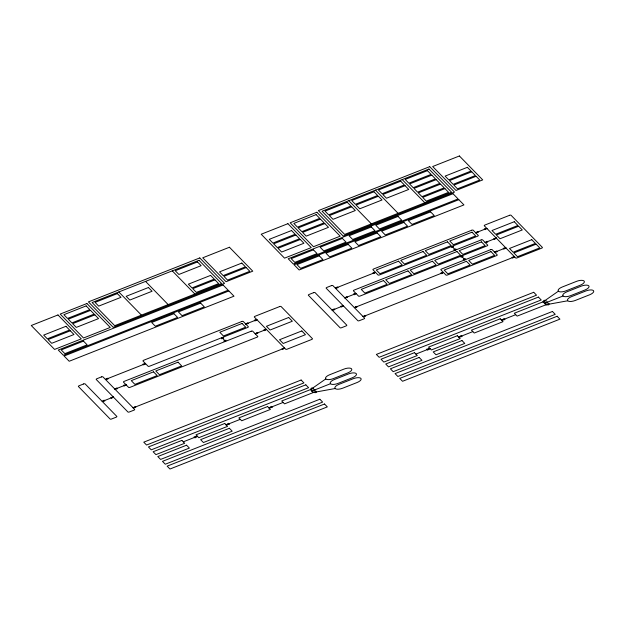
<?xml version="1.0" encoding="UTF-8"?>
<svg xmlns="http://www.w3.org/2000/svg" width="625" height="625" viewBox="0 0 625 625"><rect width="100%" height="100%" fill="white"/><g stroke="black" fill="none" stroke-linecap="round" stroke-linejoin="round"><path stroke-width="0.94" d="M221.945 337.609L221.563 338.797L223.789 337.914L221.945 337.609L225.57 341.352L225.977 340.156L223.75 341.039L225.594 341.344M451.898 246.336L451.508 247.523L453.734 246.641L451.898 246.336L455.523 250.078L455.922 248.883L453.695 249.766L455.539 250.07M461.383 256.062L461 257.25L463.227 256.375L461.383 256.062L465.008 259.812L465.414 258.617L463.188 259.492L465.031 259.805M310.484 389.625L311.469 388.016L313.648 388.328L281.719 400.984L284.523 403.859L316.516 391.273L315.984 392.648L313.297 392.5L310.484 389.625L325.789 378.93A6.25 2.43 -17.1 0 1 329.633 374.758L343.922 369.109A6.25 2.43 -17.1 0 1 351.508 368.773A6.25 2.43 -17.1 0 1 347.664 372.953L333.375 378.594A6.25 2.43 -17.1 0 1 325.789 378.93M543.078 301.883L544.062 300.273L546.234 300.586L514.305 313.242L517.117 316.117L549.109 303.531L548.578 304.906L545.883 304.758L543.078 301.883L558.375 291.188A6.25 2.43 -17.1 0 1 562.219 287.016L576.508 281.367A6.25 2.43 -17.1 0 1 584.094 281.031A6.25 2.43 -17.1 0 1 580.25 285.211L565.961 290.852A6.25 2.43 -17.1 0 1 558.375 291.188M105.469 379.469L107.328 378.211L108.055 378.961L105.469 379.469L145.562 363.648L143.695 364.891L142.969 364.141L145.555 363.641M114.953 389.195L116.813 387.938L117.539 388.688L114.953 389.195L126.094 384.805L124.219 386.047L123.492 385.305L126.086 384.797M102.273 401.438L104.133 400.18L104.859 400.93L102.273 401.438L113.414 397.047L111.547 398.297L110.812 397.547L113.406 397.039M245.766 324.078L247.633 322.828L248.359 323.578L245.766 324.078L256.906 319.688L255.039 320.938L254.312 320.188L256.898 319.688M133.172 407.883L135.039 406.625L135.766 407.375L133.172 407.883L284.609 348.094M255.242 333.797L257.109 332.547L257.836 333.289L255.242 333.797L266.383 329.406L264.516 330.656L263.789 329.906L266.375 329.398M335.414 288.195L337.273 286.938L338.008 287.688L335.414 288.195L375.516 272.367L373.641 273.617L372.914 272.867L375.508 272.367M344.898 297.922L346.758 296.664L347.492 297.414L344.898 297.922L356.039 293.531L354.172 294.773L353.438 294.031L356.031 293.523M332.219 310.164L334.078 308.906L334.812 309.656L332.219 310.164L343.359 305.773L341.492 307.016L340.766 306.273L343.352 305.766M354.375 307.633L356.234 306.383L356.969 307.133L354.375 307.633L443.461 272.469L441.586 273.719L440.859 272.969L443.453 272.469M475.719 232.805L477.578 231.555L478.305 232.305L475.719 232.805L486.859 228.414L484.984 229.664L484.258 228.914L486.852 228.414M363.125 316.609L364.984 315.352L365.711 316.102L363.125 316.609L514.562 256.82L512.688 258.07L511.961 257.32L514.555 256.82M197.391 436.273L195 437.875L194.062 436.922L197.391 436.273L183.289 441.836M485.195 242.523L487.055 241.273L487.781 242.016L485.195 242.523L496.336 238.133M226.156 424.914L228.547 423.305L229.484 424.266L226.156 424.914L240.258 419.344M494.672 252.242L496.531 250.992L497.258 251.734L494.672 252.242L505.813 247.852M269.023 407.984L271.414 406.375L272.352 407.336L269.023 407.984L283.117 402.422M311.891 391.062L314.281 389.453L315.219 390.414L311.891 391.062L330.469 383.727A6.25 2.43 -17.1 0 0 338.055 383.391L352.344 377.75A6.25 2.43 -17.1 0 0 356.188 373.57A6.25 2.43 -17.1 0 0 348.602 373.906L334.312 379.555A6.25 2.43 -17.1 0 0 330.469 383.727M429.977 348.531L427.586 350.133L426.656 349.18L429.977 348.531L415.883 354.094M458.75 337.172L461.141 335.562L462.07 336.523L458.75 337.172L472.844 331.602M501.617 320.242L504 318.633L504.938 319.594L501.617 320.242L515.711 314.68M544.477 303.32L546.867 301.711L547.805 302.672L544.477 303.32L563.055 295.984A6.25 2.43 -17.1 0 0 570.641 295.648L584.93 290.008A6.25 2.43 -17.1 0 0 588.773 285.828A6.25 2.43 -17.1 0 0 581.188 286.164L566.898 291.812A6.25 2.43 -17.1 0 0 563.055 295.984M545.883 304.758L567.734 300.781A6.25 2.43 -17.1 0 0 575.32 300.445L589.609 294.797A6.25 2.43 -17.1 0 0 593.453 290.625A6.25 2.43 -17.1 0 0 585.867 290.961L571.578 296.602A6.25 2.43 -17.1 0 0 567.734 300.781M313.297 392.5L335.141 388.523A6.25 2.43 -17.1 0 0 342.727 388.188L357.016 382.547A6.25 2.43 -17.1 0 0 360.859 378.367A6.25 2.43 -17.1 0 0 353.273 378.703L338.984 384.352A6.25 2.43 -17.1 0 0 335.141 388.523M402.219 179.586L424.82 202.758M375.5 190.133L398.102 213.313M348.773 200.688L371.375 223.859M172.273 270.859L194.875 294.031M145.555 281.406L168.148 304.586M118.828 291.961L141.43 315.133M284.602 348.094L282.742 349.344L282.016 348.594L284.602 348.094M496.328 238.125L494.461 239.383L493.734 238.633L496.328 238.125M505.805 247.844L503.945 249.102L503.211 248.352L505.805 247.844M429.711 166.656L318.367 210.625L343.156 236.039L454.5 192.078L429.711 166.656M199.766 257.93L88.422 301.898L113.203 327.312L224.555 283.352L199.766 257.93M287.922 223.68L261.195 234.234L284.523 258.148L311.25 247.602L287.922 223.68M316.867 212.25L290.148 222.797L313.477 246.719L340.195 236.172L316.867 212.25M459.391 155.977L432.672 166.523L456 190.445L482.719 179.898L459.391 155.977M57.977 314.953L31.25 325.508L54.578 349.422L81.297 338.875L57.977 314.953M86.922 303.523L60.203 314.07L83.531 337.992L110.25 327.445L86.922 303.523M229.445 247.25L202.719 257.805L226.047 281.719L252.773 271.172L229.445 247.25M428.945 169.031L322.055 211.234L344.656 234.414L451.547 192.203L428.945 169.031M199 260.305L92.102 302.516L114.703 325.688L221.594 283.477L199 260.305M316.102 214.625L293.836 223.414L297.477 227.156L319.75 218.359L316.102 214.625M347.281 202.312L325.008 211.109L328.656 214.844L350.922 206.055L347.281 202.312M374 191.766L351.734 200.555L355.375 204.289L377.648 195.5L374 191.766M400.727 181.211L378.453 190L382.102 193.742L404.367 184.945L400.727 181.211M427.445 170.656L405.18 179.453L408.82 183.188L431.094 174.398L427.445 170.656M86.156 305.898L63.883 314.688L67.531 318.43L89.797 309.633L86.156 305.898M117.328 293.586L95.062 302.383L98.703 306.117L120.977 297.328L117.328 293.586M197.5 261.938L175.227 270.727L178.875 274.461L201.141 265.672L197.5 261.938M291.523 230.539L269.258 239.328L272.898 243.07L295.172 234.273L291.523 230.539M320.477 219.109L298.203 227.898L301.852 231.641L324.117 222.844L320.477 219.109M351.656 206.797L329.383 215.594L333.031 219.328L355.297 210.539L351.656 206.797M378.375 196.25L356.109 205.039L359.75 208.781L382.023 199.984L378.375 196.25M405.102 185.695L382.828 194.492L386.477 198.227L408.742 189.438L405.102 185.695M431.82 175.148L409.555 183.938L413.195 187.672L435.469 178.883L431.82 175.148M90.531 310.383L68.258 319.172L71.906 322.914L94.172 314.117L90.531 310.383M148.43 287.523L126.156 296.312L129.805 300.055L152.07 291.258L148.43 287.523M295.898 235.023L273.633 243.82L277.273 247.555L299.547 238.766L295.898 235.023M324.852 223.594L302.578 232.383L306.227 236.125L328.492 227.328L324.852 223.594M436.195 179.633L413.93 188.422L417.57 192.164L439.844 183.367L436.195 179.633M467.375 167.32L445.102 176.109L448.75 179.852L471.016 171.055L467.375 167.32M65.953 326.297L43.68 335.094L47.328 338.828L69.594 330.039L65.953 326.297M94.898 314.867L72.633 323.664L76.281 327.398L98.547 318.602L94.898 314.867M300.273 239.508L278.008 248.305L281.648 252.039L303.922 243.25L300.273 239.508M440.57 184.117L418.297 192.906L421.945 196.648L444.211 187.852L440.57 184.117M471.742 171.805L449.477 180.602L453.125 184.336L475.391 175.547L471.742 171.805M70.328 330.781L48.055 339.578L51.703 343.312L73.969 334.523L70.328 330.781M210.617 275.391L188.352 284.18L192 287.922L214.266 279.125L210.617 275.391M241.797 263.078L219.531 271.875L223.172 275.609L245.445 266.82L241.797 263.078M444.945 188.602L422.672 197.391L426.32 201.133L448.586 192.336L444.945 188.602M476.117 176.289L453.852 185.086L457.492 188.82L479.766 180.031L476.117 176.289M214.992 279.875L192.727 288.664L196.367 292.406L218.641 283.609L214.992 279.875M246.172 267.562L223.898 276.359L227.547 280.094L249.812 271.305L246.172 267.562M453 193.703L288.211 258.766L293.312 264L458.102 198.938L453 193.703M223.055 284.977L58.266 350.039L63.367 355.273L228.156 290.211L223.055 284.977M313.438 249.844L291.164 258.633L294.812 262.375L317.078 253.578L313.438 249.844M342.383 238.414L320.117 247.203L323.766 250.945L346.031 242.148L342.383 238.414M371.336 226.984L349.07 235.773L352.711 239.516L374.977 230.719L371.336 226.984M398.055 216.43L375.789 225.227L379.438 228.961L401.703 220.172L398.055 216.43M83.484 341.117L61.219 349.906L64.867 353.648L87.133 344.852L83.484 341.117M458.836 199.68L294.047 264.75L299.148 269.977L463.938 204.914L458.836 199.68M228.883 290.953L64.094 356.023L69.195 361.258L233.992 296.188L228.883 290.953M319.266 255.82L297 264.617L300.641 268.352L322.914 259.562L319.266 255.82M348.219 244.391L325.945 253.188L329.594 256.922L351.859 248.133L348.219 244.391M377.164 232.961L354.898 241.758L358.547 245.492L380.812 236.703L377.164 232.961M403.891 222.414L381.625 231.203L385.266 234.938L407.539 226.148L403.891 222.414M430.609 211.859L408.344 220.656L411.992 224.391L434.258 215.594L430.609 211.859M173.945 313.688L151.672 322.477L155.32 326.219L177.586 317.422L173.945 313.688M200.664 303.133L178.398 311.93L182.039 315.664L204.312 306.875L200.664 303.133M313.578 292.688L309.125 294.445A1.219 0.477 -17.1 0 0 308.375 295.258L340.086 327.773A1.219 0.477 -17.1 0 0 341.562 327.711L346.016 325.953A1.219 0.477 -17.1 0 0 346.766 325.133L315.055 292.617A1.219 0.477 -17.1 0 0 313.578 292.688M331.391 285.648L326.938 287.406A1.219 0.477 -17.1 0 0 326.188 288.219L357.898 320.742A1.219 0.477 -17.1 0 0 359.375 320.672L363.836 318.914A1.219 0.477 -17.1 0 0 364.578 318.102L332.867 285.586A1.219 0.477 -17.1 0 0 331.391 285.648M471.688 230.258L373.703 268.945A1.219 0.477 -17.1 0 0 372.953 269.758L378.055 274.992A1.219 0.477 -17.1 0 0 379.531 274.922L477.516 236.234A1.219 0.477 -17.1 0 0 478.266 235.422L473.164 230.188A1.219 0.477 -17.1 0 0 471.688 230.258M509.547 215.313L485.047 224.984A1.219 0.477 -17.1 0 0 484.297 225.797L515.648 257.938A1.219 0.477 -17.1 0 0 517.125 257.875L541.617 248.203A1.219 0.477 -17.1 0 0 542.367 247.383L511.023 215.242A1.219 0.477 -17.1 0 0 509.547 215.313M83.625 383.961L79.172 385.719A1.219 0.477 -17.1 0 0 78.422 386.531L110.141 419.047A1.219 0.477 -17.1 0 0 111.617 418.984L116.07 417.227A1.219 0.477 -17.1 0 0 116.82 416.406L85.109 383.891A1.219 0.477 -17.1 0 0 83.625 383.961M101.445 376.922L96.992 378.68A1.219 0.477 -17.1 0 0 96.242 379.492L127.953 412.016A1.219 0.477 -17.1 0 0 129.43 411.945L133.883 410.188A1.219 0.477 -17.1 0 0 134.633 409.375L102.922 376.859A1.219 0.477 -17.1 0 0 101.445 376.922M241.734 321.531L143.758 360.219A1.219 0.477 -17.1 0 0 143.008 361.031L148.109 366.266A1.219 0.477 -17.1 0 0 149.586 366.195L247.57 327.508A1.219 0.477 -17.1 0 0 248.32 326.695L243.219 321.461A1.219 0.477 -17.1 0 0 241.734 321.531M279.594 306.586L255.102 316.258A1.219 0.477 -17.1 0 0 254.352 317.07L285.695 349.211A1.219 0.477 -17.1 0 0 287.172 349.148L311.672 339.477A1.219 0.477 -17.1 0 0 312.422 338.664L281.07 306.516A1.219 0.477 -17.1 0 0 279.594 306.586M398.547 261.203L376.273 270L379.922 273.734L402.187 264.945L398.547 261.203M423.039 251.531L400.773 260.328L404.414 264.062L426.688 255.273L423.039 251.531M447.516 241.852L425.25 250.641L428.891 254.383L451.164 245.586L447.516 241.852M472.016 232.18L449.742 240.969L453.391 244.711L475.656 235.914L472.016 232.18M242.062 323.453L219.797 332.242L223.445 335.984L245.711 327.188L242.062 323.453M514.266 221.727L491.992 230.523L495.641 234.258L517.906 225.469L514.266 221.727M481.133 239.953L354.195 290.07A1.219 0.477 -17.1 0 0 353.445 290.883L358.547 296.117A1.219 0.477 -17.1 0 0 360.031 296.047L486.961 245.93A1.219 0.477 -17.1 0 0 487.711 245.117L482.609 239.883A1.219 0.477 -17.1 0 0 481.133 239.953M251.18 331.227L124.25 381.344A1.219 0.477 -17.1 0 0 123.5 382.156L128.602 387.391A1.219 0.477 -17.1 0 0 130.078 387.32L257.016 337.203A1.219 0.477 -17.1 0 0 257.758 336.391L252.656 331.156A1.219 0.477 -17.1 0 0 251.18 331.227M518.633 226.211L496.367 235.008L500.016 238.742L522.281 229.953L518.633 226.211M288.688 317.484L266.422 326.281L270.062 330.016L292.336 321.227L288.688 317.484M383.492 280.57L361.219 289.367L364.867 293.102L387.133 284.312L383.492 280.57M407.984 270.898L385.719 279.695L389.359 283.43L411.633 274.641L407.984 270.898M432.484 261.227L410.211 270.023L413.859 273.758L436.125 264.969L432.484 261.227M456.977 251.555L434.711 260.352L438.352 264.086L460.625 255.297L456.977 251.555M481.477 241.883L459.203 250.68L462.852 254.414L485.117 245.625L481.477 241.883M153.539 371.844L131.273 380.641L134.914 384.375L157.188 375.586L153.539 371.844M178.039 362.172L155.766 370.969L159.414 374.703L181.68 365.914L178.039 362.172M490.625 249.68L441.633 269.023A1.219 0.477 -17.1 0 0 440.883 269.836L445.984 275.07A1.219 0.477 -17.1 0 0 447.461 275.008L496.453 255.664A1.219 0.477 -17.1 0 0 497.203 254.844L492.102 249.617A1.219 0.477 -17.1 0 0 490.625 249.68M466.469 261.289L444.203 270.078L447.852 273.82L470.117 265.023L466.469 261.289M490.969 251.617L468.695 260.406L472.344 264.148L494.609 255.352L490.969 251.617M531.758 239.672L509.492 248.461L513.133 252.203L535.406 243.406L531.758 239.672M301.812 330.945L279.539 339.734L283.188 343.477L305.453 334.68L301.812 330.945M536.133 244.156L513.859 252.945L517.508 256.688L539.773 247.891L536.133 244.156M301.133 380.031L143.766 442.164L146.57 445.039L303.938 382.906L301.133 380.031M533.719 292.289L376.352 354.422L379.156 357.297L536.531 295.164L533.719 292.289M305.812 384.828L148.445 446.961L151.25 449.836L308.617 387.703L305.812 384.828M538.398 297.086L381.031 359.219L383.836 362.094L541.203 299.961L538.398 297.086M181.891 440.398L153.117 451.758L155.93 454.633L184.695 443.273L181.891 440.398M224.758 423.469L195.984 434.828L198.789 437.711L227.562 426.352L224.758 423.469M267.617 406.547L238.852 417.906L241.656 420.781L270.43 409.422L267.617 406.547M414.477 352.656L385.711 364.016L388.516 366.891L417.281 355.531L414.477 352.656M457.344 335.727L428.578 347.086L431.383 349.969L460.148 338.609L457.344 335.727M500.211 318.805L471.438 330.164L474.25 333.039L503.016 321.68L500.211 318.805M186.562 445.195L157.797 456.555L160.602 459.43L189.375 448.07L186.562 445.195M229.375 428.289L200.609 439.648L203.414 442.531L232.188 431.172L229.375 428.289M419.156 357.453L390.383 368.812L393.195 371.688L421.961 360.328L419.156 357.453M461.969 340.547L433.195 351.906L436.008 354.781L464.773 343.422L461.969 340.547M319.844 399.219L162.477 461.352L165.281 464.227L322.648 402.094L319.844 399.219M552.43 311.469L395.062 373.609L397.867 376.484L555.234 314.352L552.43 311.469M324.523 404.008L167.148 466.148L169.961 469.023L327.328 406.891L324.523 404.008M557.109 316.266L399.742 378.406L402.547 381.281L559.914 319.148L557.109 316.266"/></g></svg>
